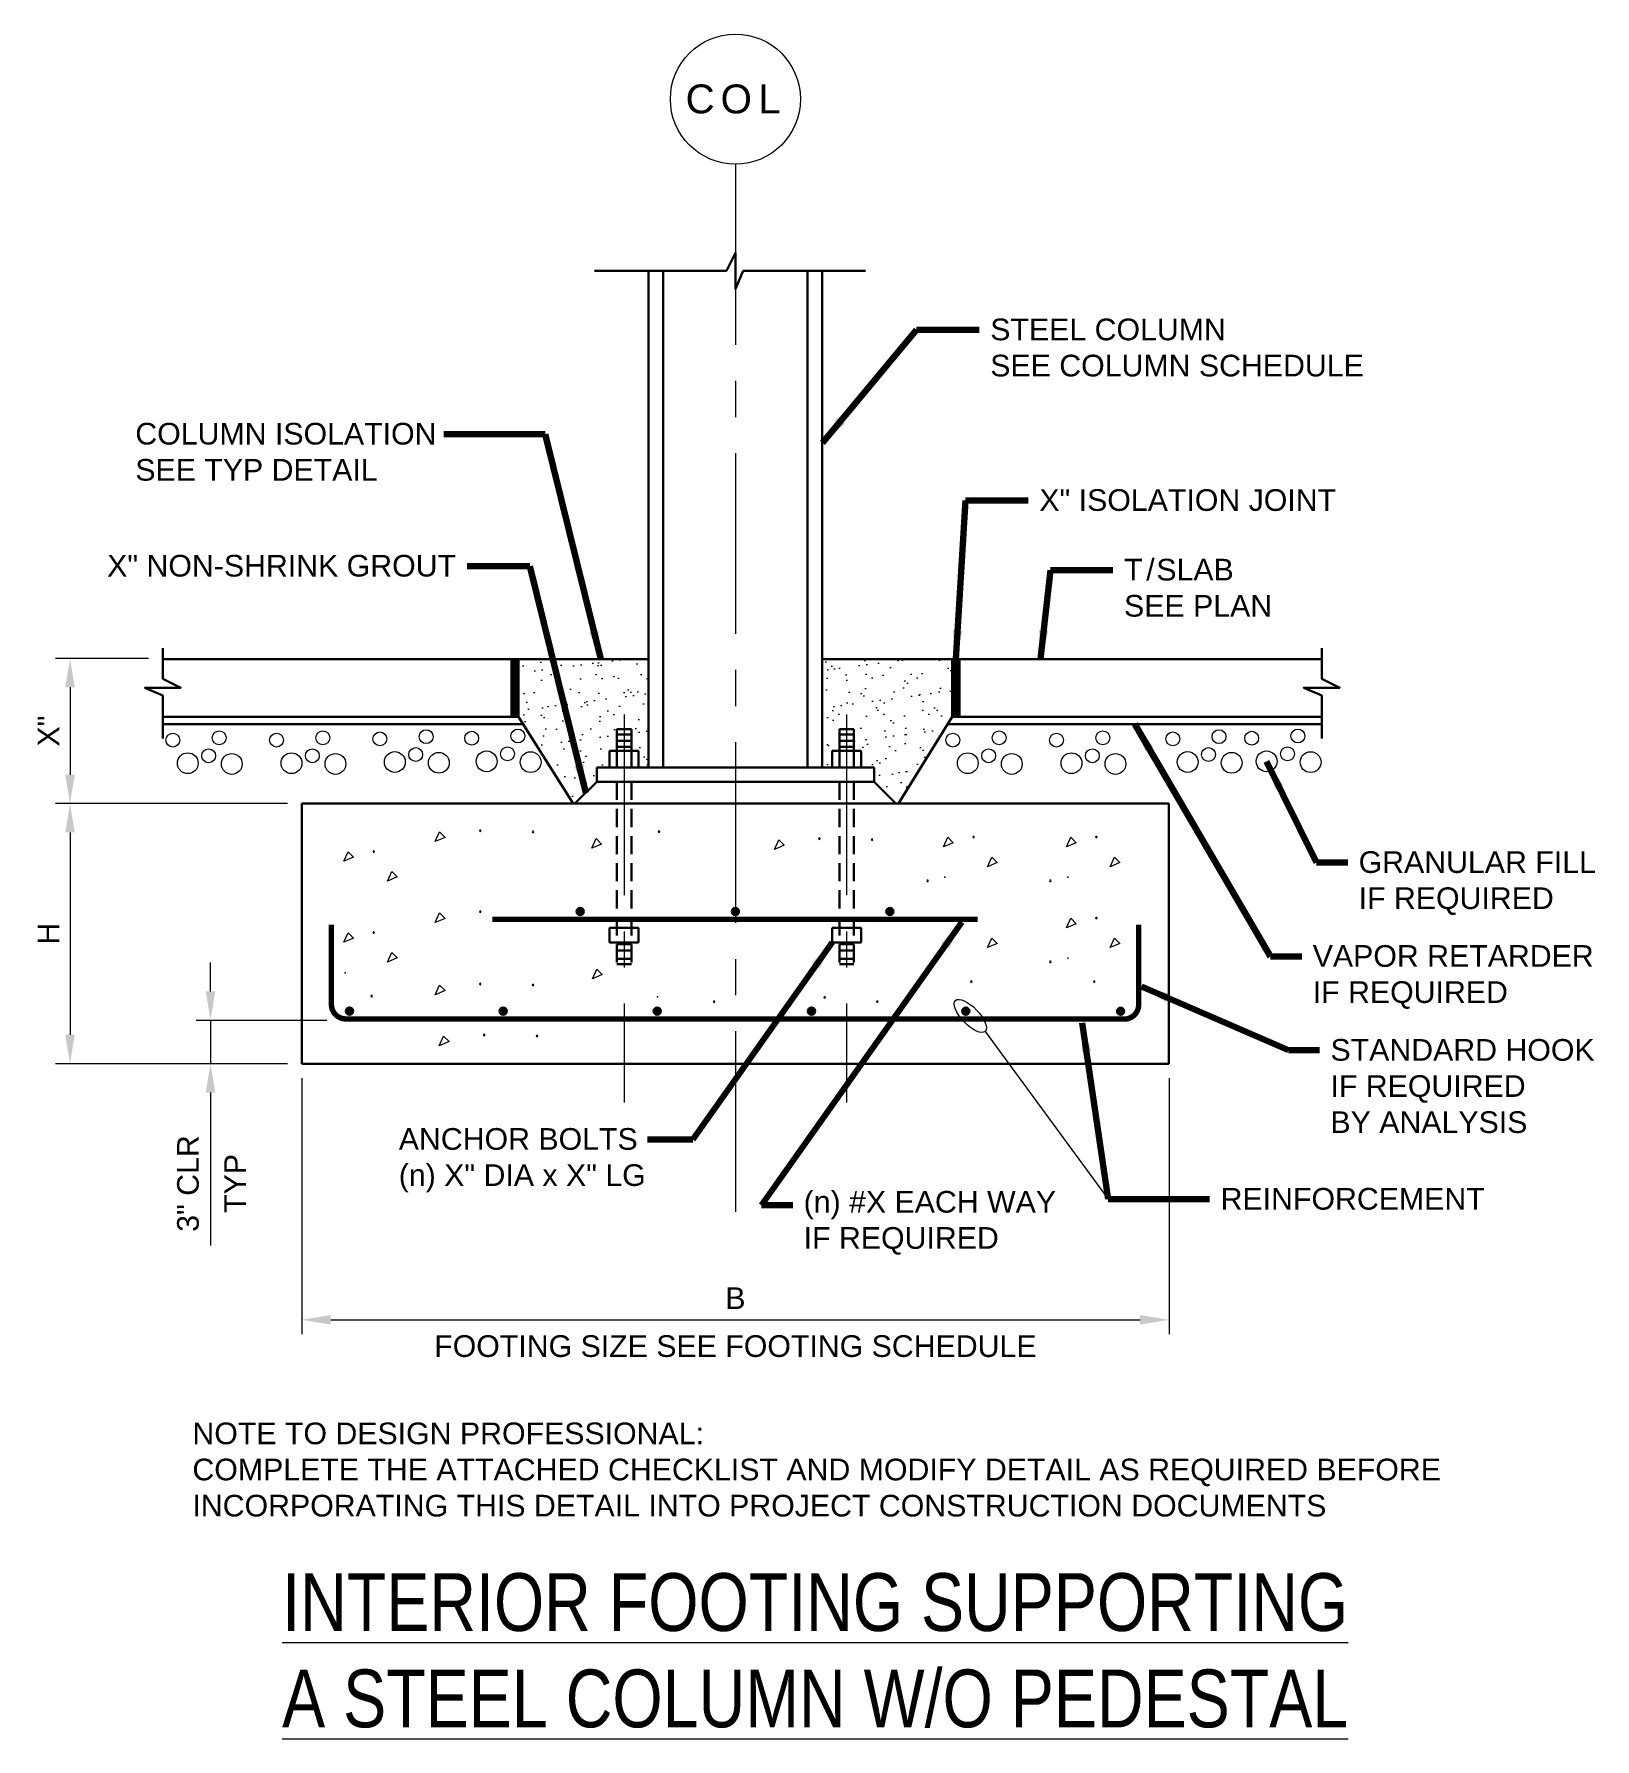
# Model space of a CAD drawing. Header units: inches. Extents: x -100 to 8, y 1933 to 2051.
import ezdxf

# ---------------------------------------------------------------- set-up
doc = ezdxf.new("R2010")
doc.units = ezdxf.units.IN
doc.header["$LTSCALE"] = 5
doc.header["$MEASUREMENT"] = 0
for name, pattern in [('CENTER', [2, 1.25, -0.25, 0.25, -0.25]), ('CENTERX2', [4, 2.5, -0.5, 0.5, -0.5]), ('HIDDEN', [0.375, 0.25, -0.125])]:
    doc.linetypes.add(name, pattern=pattern)
for name, color, linetype, lineweight in [('S-ANNO-DIMS', 1, 'Continuous', 20), ('S-ANNO-TEXT', 7, 'Continuous', 20), ('S-DELT-PATT', 7, 'Continuous', 15), ('S-DETL', 3, 'Continuous', 30), ('S-GRID', 9, 'CENTER', 20), ('S-GRID-IDEN', 9, 'Continuous', 20)]:
    doc.layers.add(name, color=color, linetype=linetype, lineweight=lineweight)
doc.styles.add('Romans', font='arial.ttf')
doc.dimstyles.get("Standard").update_dxf_attribs({"dimtxt": 0.18, "dimasz": 0.18, "dimexe": 0.18, "dimexo": 0.0625, "dimgap": 0.09, "dimtad": 0, "dimtih": 1, "dimtoh": 1, "dimdec": 4, "dimzin": 0, "dimdsep": 46, "dimtxsty": 'Standard', "dimcen": 0.09, "dimadec": 0, "dimazin": 0, "dimtfac": 1, "dimtdec": 4, "dimtofl": 0, "dimtmove": 0, "dimatfit": 3, "dimfxl": 1, "dimtolj": 1, "dimtzin": 0, "dimarcsym": 0})
pattern_1 = [(37.5, (588.7666, 1860.2155), (-0.0629934, 1.9268238), [0, -1.52, 0, -1.7, 0, -1.625]), (7.5, (588.7666, 1860.2155), (1.769777, 2.822146), [0, -0.82, 0, -1.37, 0, -0.525]), (327.5, (587.5366, 1860.2155), (3.114142, 0.005659), [0, -0.5, 0, -1.8, 0, -2.35]), (317.5, (587.5366, 1860.2155), (3.006127, 0.877676), [0, -0.25, 0, -1.18, 0, -1.35])]

# ---------------------------------------------------------------- blocks, each defined once
blk = doc.blocks.new('*D0')
at = {"layer": 'Defpoints', "color": 0, "transparency": 16777216}
for p in [(-81.5, 1979.94), (-21.5, 1979.94), (-21.5, 1962.22)]:
    blk.add_point(p, dxfattribs=at)
at = {"layer": 'S-ANNO-DIMS', "transparency": 16777216}
for p, q in [((-81.5, 1978.94), (-81.5, 1961.22)), ((-21.5, 1978.94), (-21.5, 1961.22)), ((-79.5, 1962.22), (-23.5, 1962.22))]:
    blk.add_line(p, q, dxfattribs=at)
for points in [[(-79.5, 1962.55), (-79.5, 1961.89), (-81.5, 1962.22)], [(-23.5, 1962.55), (-23.5, 1961.89), (-21.5, 1962.22)]]:
    blk.add_solid(points, dxfattribs=at)
at = {"layer": 'S-ANNO-DIMS', "transparency": 16777216, "insert": (-51.5, 1963.72), "char_height": 1.5, "attachment_point": 5, "style": 'Romans'}
blk.add_mtext('\\A1;B', dxfattribs=at)
blk = doc.blocks.new('*D1')
at = {"layer": 'Defpoints', "color": 0, "transparency": 16777216}
for p in [(-78.78, 1982.94), (-87.82, 1979.94), (-81.5, 1979.94)]:
    blk.add_point(p, dxfattribs=at)
at = {"layer": 'S-ANNO-DIMS', "transparency": 16777216}
for p, q in [((-87.82, 1984.94), (-87.82, 1986.94)), ((-79.78, 1982.94), (-88.82, 1982.94)), ((-87.82, 1982.94), (-87.82, 1979.94)), ((-82.5, 1979.94), (-88.82, 1979.94)), ((-87.82, 1977.94), (-87.82, 1967.37))]:
    blk.add_line(p, q, dxfattribs=at)
for points in [[(-88.15, 1984.94), (-87.49, 1984.94), (-87.82, 1982.94)], [(-88.15, 1977.94), (-87.49, 1977.94), (-87.82, 1979.94)]]:
    blk.add_solid(points, dxfattribs=at)
at = {"layer": 'S-ANNO-DIMS', "transparency": 16777216, "insert": (-89.37, 1971.65), "char_height": 1.5, "attachment_point": 5, "rotation": 90, "style": 'Romans'}
blk.add_mtext('\\A1;3" CLR', dxfattribs=at)
blk = doc.blocks.new('*D2')
at = {"layer": 'Defpoints', "color": 0, "transparency": 16777216}
for p in [(-81.5, 1997.94), (-97.54, 1979.94), (-81.5, 1979.94)]:
    blk.add_point(p, dxfattribs=at)
at = {"layer": 'S-ANNO-DIMS', "transparency": 16777216}
for p, q in [((-82.5, 1997.94), (-98.54, 1997.94)), ((-97.54, 1995.94), (-97.54, 1981.94)), ((-82.5, 1979.94), (-98.54, 1979.94))]:
    blk.add_line(p, q, dxfattribs=at)
for points in [[(-97.87, 1995.94), (-97.21, 1995.94), (-97.54, 1997.94)], [(-97.87, 1981.94), (-97.21, 1981.94), (-97.54, 1979.94)]]:
    blk.add_solid(points, dxfattribs=at)
at = {"layer": 'S-ANNO-DIMS', "transparency": 16777216, "insert": (-99.04, 1988.94), "char_height": 1.5, "attachment_point": 5, "rotation": 90, "style": 'Romans'}
blk.add_mtext('\\A1;H', dxfattribs=at)
blk = doc.blocks.new('*D3')
at = {"layer": 'Defpoints', "color": 0, "transparency": 16777216}
for p in [(-91.12, 2007.99), (-97.54, 1997.94), (-81.5, 1997.94)]:
    blk.add_point(p, dxfattribs=at)
at = {"layer": 'S-ANNO-DIMS', "transparency": 16777216}
for p, q in [((-92.12, 2007.99), (-98.54, 2007.99)), ((-97.54, 2005.99), (-97.54, 1999.94)), ((-82.5, 1997.94), (-98.54, 1997.94))]:
    blk.add_line(p, q, dxfattribs=at)
for points in [[(-97.87, 2005.99), (-97.21, 2005.99), (-97.54, 2007.99)], [(-97.87, 1999.94), (-97.21, 1999.94), (-97.54, 1997.94)]]:
    blk.add_solid(points, dxfattribs=at)
at = {"layer": 'S-ANNO-DIMS', "transparency": 16777216, "insert": (-99.04, 2002.96), "char_height": 1.5, "attachment_point": 5, "rotation": 90, "style": 'Romans'}
blk.add_mtext('\\A1;X"', dxfattribs=at)

msp = doc.modelspace()

# ---------------------------------------------------------------- hatches: boundary and pattern name
at = {"layer": 'S-DELT-PATT', "linetype": 'Continuous'}
h = msp.add_hatch(dxfattribs=at)
h.set_pattern_fill('AR-SAND', color=256)
h.set_pattern_definition(pattern_1)
h.paths.add_polyline_path([(-66.5043455, 2007.9391269), (-66.5043455, 2003.9391269), (-62.7219162, 1997.9391269), (-62.6048331, 1997.9391269), (-61.1018331, 1999.4421269), (-61.1018331, 2000.4441269), (-60.2029334, 2000.4441269), (-60.2029334, 2001.5926871), (-59.7019334, 2001.5926871), (-59.7019334, 2003.0956871), (-58.6999334, 2003.0956871), (-58.6999334, 2001.5926871), (-58.1989334, 2001.5926871), (-58.1989334, 2000.4441269), (-57.5043455, 2000.4441269), (-57.5043455, 2007.9391269)])
h = msp.add_hatch(dxfattribs=at)
h.set_pattern_fill('AR-SAND', color=256)
h.set_pattern_definition(pattern_1)
h.paths.add_polyline_path([(-45.5043455, 2007.9391269), (-45.5043455, 2000.4441269), (-44.8097577, 2000.4441269), (-44.8097577, 2001.5926871), (-44.3087577, 2001.5926871), (-44.3087577, 2003.0956871), (-43.3067577, 2003.0956871), (-43.3067577, 2001.5926871), (-42.8057577, 2001.5926871), (-42.8057577, 2000.4441269), (-41.906858, 2000.4441269), (-41.906858, 1999.4421269), (-40.403858, 1997.9391269), (-40.2140512, 1997.9391269), (-36.5043455, 2003.9391269), (-36.5043455, 2007.9391269)])
at = {"layer": 'S-DETL'}
h = msp.add_hatch(color=256, dxfattribs=at)
h.dxf.hatch_style = 1
h.paths.add_polyline_path([(-62.4897536, 1990.4731066, 1), (-61.9897536, 1990.4731066, 1)])
h = msp.add_hatch(color=256, dxfattribs=at)
h.dxf.hatch_style = 1
h.paths.add_polyline_path([(-51.7543455, 1990.4746413, 1), (-51.2543455, 1990.4746413, 1)])
h = msp.add_hatch(color=256, dxfattribs=at)
h.dxf.hatch_style = 1
h.paths.add_polyline_path([(-40.5642163, 1990.4731066, -1), (-41.0642163, 1990.4731066, -1)])
h = msp.add_hatch(color=256, dxfattribs=at)
h.dxf.hatch_style = 1
h.paths.add_polyline_path([(-78.454241, 1983.581223, 1), (-77.954241, 1983.581223, 1)])
h = msp.add_hatch(color=256, dxfattribs=at)
h.dxf.hatch_style = 1
h.paths.add_polyline_path([(-67.8192056, 1983.573602, 1), (-67.3192056, 1983.573602, 1)])
h = msp.add_hatch(color=256, dxfattribs=at)
h.dxf.hatch_style = 1
h.paths.add_polyline_path([(-57.1603014, 1983.5751367, 1), (-56.6603014, 1983.5751367, 1)])
h = msp.add_hatch(color=256, dxfattribs=at)
h.dxf.hatch_style = 1
h.paths.add_polyline_path([(-46.4884553, 1983.5739187, 1), (-45.9884553, 1983.5739187, 1)])
h = msp.add_hatch(color=256, dxfattribs=at)
h.dxf.hatch_style = 1
h.paths.add_polyline_path([(-35.8152524, 1983.5730133, 1), (-35.3152524, 1983.5730133, 1)])
h = msp.add_hatch(color=256, dxfattribs=at)
h.dxf.hatch_style = 1
h.paths.add_polyline_path([(-25.0997289, 1983.5684334, 1), (-24.5997289, 1983.5684334, 1)])

# ---------------------------------------------------------------- linework, layer by layer
at = {"layer": 'S-ANNO-TEXT'}
msp.add_lwpolyline([(-34.2251228, 1982.1734467), (-25.7089258, 1970.5660235)], dxfattribs=at)
msp.add_ellipse((-35.2525252, 1983.2464161), major_axis=(-1.0274023, 1.0729694), ratio=0.4, dxfattribs=at)
at = {"layer": 'S-DELT-PATT', "flags": 128}
for points in [[(-69.2118748, 1996.0607561, 1), (-69.1081948, 1996.0607561, 1)], [(-65.5614942, 1995.9847348, 1), (-65.4578142, 1995.9847348, 1)], [(-56.8456764, 1996.0004797, 1), (-56.7419964, 1996.0004797, 1)], [(-45.7462607, 1995.5182879, 1), (-45.6425807, 1995.5182879, 1)], [(-42.0958801, 1995.4422666, 1), (-41.9922001, 1995.4422666, 1)], [(-35.0767187, 1995.6212779, 1), (-34.9730387, 1995.6212779, 1)], [(-26.5767187, 1995.6212779, 1), (-26.4730387, 1995.6212779, 1)], [(-76.5767187, 1994.6212779, 1), (-76.4730387, 1994.6212779, 1)], [(-38.2601339, 1992.5933509, 1), (-38.1564539, 1992.5933509, 1)], [(-29.7601339, 1992.5933509, 1), (-29.6564539, 1992.5933509, 1)], [(-69.2118748, 1990.4567967, 1), (-69.1081948, 1990.4567967, 1)], [(-76.5767187, 1989.0173184, 1), (-76.4730387, 1989.0173184, 1)], [(-42.0958801, 1989.8383071, 1), (-41.9922001, 1989.8383071, 1)], [(-35.0767187, 1990.0173184, 1), (-34.9730387, 1990.0173184, 1)], [(-26.5767187, 1990.0173184, 1), (-26.4730387, 1990.0173184, 1)], [(-29.7601339, 1986.9893914, 1), (-29.6564539, 1986.9893914, 1)], [(-69.2118748, 1985.4540295, 1), (-69.1081948, 1985.4540295, 1)], [(-65.5614942, 1985.3780082, 1), (-65.4578142, 1985.3780082, 1)], [(-35.2282545, 1985.6166895, 1), (-35.1245745, 1985.6166895, 1)], [(-26.7282545, 1985.6166895, 1), (-26.6245745, 1985.6166895, 1)], [(-76.7282545, 1984.6166895, 1), (-76.6245745, 1984.6166895, 1)], [(-53.0262729, 1984.2367813, 1), (-52.9225929, 1984.2367813, 1)], [(-45.3843263, 1984.5330446, 1), (-45.2806463, 1984.5330446, 1)], [(-41.7339457, 1984.2424269, 1), (-41.6302657, 1984.2424269, 1)], [(-68.9366768, 1981.9267312, 1), (-68.8329968, 1981.9267312, 1)], [(-65.2862961, 1981.8507099, 1), (-65.1826161, 1981.8507099, 1)]]:
    msp.add_lwpolyline(points, format="xyb", close=True, dxfattribs=at)
for points in [[(-71.5940737, 1995.6043368), (-72.2683367, 1995.3166865), (-71.9689665, 1995.9792296)], [(-60.7606983, 1995.13949), (-61.4349613, 1994.8518397), (-61.135591, 1995.5143827)], [(-48.1284597, 1995.0618686), (-48.8027226, 1994.7742182), (-48.5033524, 1995.4367613)], [(-36.4283886, 1995.2351819), (-37.1026516, 1994.9475316), (-36.8032813, 1995.6100747)], [(-27.9283886, 1995.2351819), (-28.6026516, 1994.9475316), (-28.3032813, 1995.6100747)], [(-77.9283886, 1994.2351819), (-78.6026516, 1993.9475316), (-78.3032813, 1994.6100747)], [(-33.3965092, 1993.86248), (-34.0707722, 1993.5748297), (-33.771402, 1994.2373728)], [(-24.8965092, 1993.86248), (-25.5707722, 1993.5748297), (-25.271402, 1994.2373728)], [(-74.8965092, 1992.86248), (-75.5707722, 1992.5748297), (-75.271402, 1993.2373728)], [(-71.5940737, 1990.0003774), (-72.2683367, 1989.712727), (-71.9689665, 1990.3752701)], [(-77.9283886, 1988.6312225), (-78.6026516, 1988.3435721), (-78.3032813, 1989.0061152)], [(-27.9283886, 1989.6312225), (-28.6026516, 1989.3435721), (-28.3032813, 1990.0061152)], [(-33.3965092, 1988.2585206), (-34.0707722, 1987.9708702), (-33.771402, 1988.6334133)], [(-24.8965092, 1988.2585206), (-25.5707722, 1987.9708702), (-25.271402, 1988.6334133)], [(-74.8965092, 1987.2585206), (-75.5707722, 1986.9708702), (-75.271402, 1987.6334133)], [(-71.5940737, 1984.9976102), (-72.2683367, 1984.7099599), (-71.9689665, 1985.3725029)], [(-60.714554, 1986.1132461), (-61.3888169, 1985.8255958), (-61.0894467, 1986.4881389)], [(-71.3188757, 1981.4703119), (-71.9931387, 1981.1826615), (-71.6937684, 1981.8452046)]]:
    msp.add_lwpolyline(points, close=True, dxfattribs=at)
at = {"layer": 'S-DELT-PATT'}
for centre, radius in [((-66.5492999, 2002.6163464), 0.4799992), ((-12.5826024, 2002.6163464), 0.4799992), ((-90.4227894, 2002.3338984), 0.4799992), ((-87.2252948, 2002.4886481), 0.4799992), ((-83.2483574, 2002.3338984), 0.4799992), ((-80.0508629, 2002.4886481), 0.4799992), ((-76.0975293, 2002.4142421), 0.4799992), ((-72.9000348, 2002.5689919), 0.4799992), ((-69.7467944, 2002.4615967), 0.4799992), ((-36.4560919, 2002.3338984), 0.4799992), ((-33.2585973, 2002.4886481), 0.4799992), ((-29.28166, 2002.3338984), 0.4799992), ((-26.0841654, 2002.4886481), 0.4799992), ((-21.2411409, 2002.4142421), 0.4799992), ((-18.0436464, 2002.5689919), 0.4799992), ((-15.780097, 2002.4615967), 0.4799992), ((-89.3915411, 2000.7351511), 0.7199988), ((-87.9475436, 2001.2509002), 0.4799992), ((-86.3485463, 2000.6836512), 0.7199988), ((-82.2171092, 2000.7351511), 0.7199988), ((-80.7731116, 2001.2509002), 0.4799992), ((-79.1741144, 2000.6836512), 0.7199988), ((-75.0662811, 2000.8154948), 0.7199988), ((-73.6222835, 2001.331244), 0.4799992), ((-72.0232863, 2000.7639949), 0.7199988), ((-68.7155462, 2000.8628494), 0.7199988), ((-67.2715486, 2001.3785985), 0.4799992), ((-65.6725514, 2000.8113495), 0.7199988), ((-35.4248437, 2000.7351511), 0.7199988), ((-33.9808461, 2001.2509002), 0.4799992), ((-32.3818488, 2000.6836512), 0.7199988), ((-28.2504117, 2000.7351511), 0.7199988), ((-26.8064142, 2001.2509002), 0.4799992), ((-25.2074169, 2000.6836512), 0.7199988), ((-20.2098927, 2000.8154948), 0.7199988), ((-18.7658951, 2001.331244), 0.4799992), ((-17.1668979, 2000.7639949), 0.7199988), ((-14.7488487, 2000.8628494), 0.7199988), ((-13.3048512, 2001.3785985), 0.4799992), ((-11.7058539, 2000.8113495), 0.7199988)]:
    msp.add_circle(centre, radius, dxfattribs=at)
for p in [(-37.0074079, 1992.8377025), (-28.5074079, 1992.8377025), (-28.5074079, 1987.2337431), (-78.5074079, 1986.2337431), (-56.8959861, 1984.5586297)]:
    msp.add_point(p, dxfattribs=at)
at = {"layer": 'S-DETL', "linetype": 'Continuous'}
for p, q in [((-57.5043455, 2034.796486), (-57.5043455, 2000.4441269)), ((-56.5023455, 2034.796486), (-56.5023455, 2000.4441269)), ((-46.5063455, 2034.796486), (-46.5063455, 2000.4441269)), ((-45.5043455, 2034.796486), (-45.5043455, 2000.4441269)), ((-91.1394424, 2007.9391269), (-57.5043455, 2007.9391269)), ((-67.0043455, 2003.9391269), (-67.0043455, 2007.9391269)), ((-66.8793455, 2003.9391269), (-66.8793455, 2007.9391269)), ((-66.7543455, 2003.9391269), (-66.7543455, 2007.9391269)), ((-66.6293455, 2003.9391269), (-66.6293455, 2007.9391269)), ((-66.5043455, 2003.9391269), (-66.5043455, 2007.9391269)), ((-45.5043455, 2007.9391269), (-10.9513455, 2007.9391269)), ((-36.5043455, 2003.9391269), (-36.5043455, 2007.9391269)), ((-36.3793455, 2003.9391269), (-36.3793455, 2007.9391269)), ((-36.2543455, 2003.9391269), (-36.2543455, 2007.9391269)), ((-36.1293455, 2003.9391269), (-36.1293455, 2007.9391269)), ((-36.0043455, 2003.9391269), (-36.0043455, 2007.9391269)), ((-91.1394424, 2003.9391269), (-66.5043455, 2003.9391269)), ((-91.1394424, 2003.9391269), (-66.5043455, 2003.9391269)), ((-91.1394424, 2003.9391269), (-66.5043455, 2003.9391269)), ((-91.1394424, 2003.9391269), (-66.5043455, 2003.9391269)), ((-91.1394424, 2003.4391269), (-66.1891431, 2003.4391269)), ((-62.7219162, 1997.9391269), (-66.5043455, 2003.9391269)), ((-59.7019334, 2003.0956871), (-59.7019334, 2000.4441269)), ((-58.6999334, 2003.0956871), (-59.7019334, 2003.0956871)), ((-58.6999334, 2003.0956871), (-58.6999334, 2000.4441269)), ((-44.3087577, 2003.0956871), (-44.3087577, 2000.4441269)), ((-44.3087577, 2003.0956871), (-43.3067577, 2003.0956871)), ((-43.3067577, 2003.0956871), (-43.3067577, 2000.4441269)), ((-40.2140512, 1997.9391269), (-36.5043455, 2003.9391269)), ((-36.8134877, 2003.4391269), (-10.9296104, 2003.4391269)), ((-36.5043455, 2003.9391269), (-10.9296104, 2003.9391269)), ((-36.5043455, 2003.9391269), (-10.9296104, 2003.9391269)), ((-36.5043455, 2003.9391269), (-10.9296104, 2003.9391269)), ((-36.5043455, 2003.9391269), (-10.9296104, 2003.9391269)), ((-58.6999334, 2002.7196871), (-59.7019334, 2002.7196871)), ((-58.6999334, 2002.2909683), (-59.7019334, 2002.2909683)), ((-44.3087577, 2002.7196871), (-43.3067577, 2002.7196871)), ((-44.3087577, 2002.2909683), (-43.3067577, 2002.2909683)), ((-58.1989334, 2001.5926871), (-60.2029334, 2001.5926871)), ((-60.2029334, 2001.5926871), (-60.2029334, 2000.4441269)), ((-58.6999334, 2001.8620933), (-59.7019334, 2001.8620933)), ((-58.1989334, 2000.4441269), (-58.1989334, 2001.5926871)), ((-44.8097577, 2000.4441269), (-44.8097577, 2001.5926871)), ((-44.8097577, 2001.5926871), (-42.8057577, 2001.5926871)), ((-44.3087577, 2001.8620933), (-43.3067577, 2001.8620933)), ((-42.8057577, 2001.5926871), (-42.8057577, 2000.4441269)), ((-61.1018331, 2000.4441269), (-41.906858, 2000.4441269)), ((-61.1018331, 2000.4441269), (-61.1018331, 1999.4421269)), ((-41.906858, 2000.4441269), (-41.906858, 1999.4421269)), ((-61.1018331, 1999.4421269), (-62.6048331, 1997.9391269)), ((-41.906858, 1999.4421269), (-61.1018331, 1999.4421269)), ((-81.5043455, 1997.9391269), (-21.5043455, 1997.9391269)), ((-81.5043455, 1997.9391269), (-81.5043455, 1979.9391269)), ((-21.5043455, 1997.9391269), (-21.5043455, 1979.9391269)), ((-81.5043455, 1979.9391269), (-21.5043455, 1979.9391269))]:
    msp.add_line(p, q, dxfattribs=at)
at = {"layer": 'S-DETL', "color": 7, "linetype": 'HIDDEN'}
for p, q in [((-59.7019334, 1999.4421269), (-59.7019334, 1986.8289145)), ((-58.6999334, 1999.4421269), (-58.6999334, 1986.8289145)), ((-44.3087577, 1999.4421269), (-44.3087577, 1986.8289145)), ((-43.3067577, 1999.4421269), (-43.3067577, 1986.8289145)), ((-58.6999334, 1986.8289145), (-59.7019334, 1986.8289145)), ((-43.3067577, 1986.8289145), (-44.3087577, 1986.8289145))]:
    msp.add_line(p, q, dxfattribs=at)
at = {"layer": 'S-DETL', "color": 7, "linetype": 'Continuous'}
for p, q in [((-41.906858, 1999.4421269), (-40.403858, 1997.9391269)), ((-60.2029334, 1988.3319145), (-60.2029334, 1989.3339145)), ((-58.1989334, 1989.3339145), (-60.2029334, 1989.3339145)), ((-58.1989334, 1989.3339145), (-58.1989334, 1988.3319145)), ((-44.8097577, 1988.3319145), (-44.8097577, 1989.3339145)), ((-42.8057577, 1989.3339145), (-44.8097577, 1989.3339145)), ((-42.8057577, 1989.3339145), (-42.8057577, 1988.3319145)), ((-58.1989334, 1988.3319145), (-60.2029334, 1988.3319145)), ((-58.6999334, 1988.2052895), (-59.7019334, 1988.2052895)), ((-58.6999334, 1987.7766957), (-59.7019334, 1987.7766957)), ((-42.8057577, 1988.3319145), (-44.8097577, 1988.3319145)), ((-43.3067577, 1988.2052895), (-44.3087577, 1988.2052895)), ((-43.3067577, 1987.7766957), (-44.3087577, 1987.7766957)), ((-58.6999334, 1987.2049145), (-59.7019334, 1987.2049145)), ((-43.3067577, 1987.2049145), (-44.3087577, 1987.2049145))]:
    msp.add_line(p, q, dxfattribs=at)
at = {"layer": 'S-DETL', "linetype": 'Continuous'}
for points in [[(-61.2521608, 2034.796486), (-52.1265304, 2034.796486), (-51.5043455, 2036.0408558), (-51.5043455, 2033.5521162), (-50.9574837, 2034.796486), (-42.5020362, 2034.796486)], [(-91.1177072, 2008.7055333), (-91.1177072, 2006.5793505), (-89.8733374, 2005.9571656), (-92.362077, 2005.9571656), (-91.1177072, 2005.4103038), (-91.1177072, 2002.4505837)], [(-10.9296104, 2008.7055333), (-10.9296104, 2006.5793505), (-9.6852406, 2005.9571656), (-12.1739802, 2005.9571656), (-10.9296104, 2005.4103038), (-10.9296104, 2002.4505837)]]:
    msp.add_lwpolyline(points, dxfattribs=at)
at = {"layer": 'S-DETL', "linetype": 'Continuous', "const_width": 0.375}
for points in [[(-68.3192056, 1989.9373152), (-34.7347643, 1989.9289903)], [(-77.3250271, 1983.040043), (-25.7289428, 1983.0272534)]]:
    msp.add_lwpolyline(points, dxfattribs=at)
at = {"layer": 'S-DETL', "linetype": 'HIDDEN', "const_width": 0.375, "flags": 128}
for points in [[(-79.454241, 1989.5737861), (-79.454241, 1984.040043, 0.4142135624), (-78.454241, 1983.040043), (-77.3250271, 1983.040043)], [(-23.5997289, 1989.5609966), (-23.5997289, 1984.0272534, -0.4142135624), (-24.5997289, 1983.0272534), (-25.7289428, 1983.0272534)]]:
    msp.add_lwpolyline(points, format="xyb", dxfattribs=at)
at = {"layer": 'S-DETL'}
for centre in [(-62.2397536, 1990.4731066), (-51.5043455, 1990.4746413), (-40.8142163, 1990.4731066), (-78.204241, 1983.581223), (-67.5692056, 1983.573602), (-56.9103014, 1983.5751367), (-46.2384553, 1983.5739187), (-35.5652524, 1983.5730133), (-24.8497289, 1983.5684334)]:
    msp.add_circle(centre, 0.25, dxfattribs=at)
at = {"layer": 'S-GRID', "linetype": 'CENTERX2'}
for p, q in [((-51.5043455, 2042.1861004), (-51.5043455, 1969.1173325)), ((-59.2009334, 2004.0976871), (-59.2009334, 1977.2499966)), ((-43.8077577, 2004.0976871), (-43.8077577, 1977.2499966))]:
    msp.add_line(p, q, dxfattribs=at)
at = {"layer": 'S-GRID-IDEN'}
msp.add_circle((-51.5043455, 2046.6861004), 4.5, dxfattribs=at)

# ---------------------------------------------------------------- texts
at = {"layer": 'S-ANNO-DIMS', "insert": (-86.1138182, 1971.6551911), "char_height": 1.49999999, "attachment_point": 5, "rotation": 90, "style": 'Romans'}
msp.add_mtext('\\A1;TYP', dxfattribs=at)
at = {"layer": 'S-ANNO-DIMS', "insert": (-51.5043455, 1960.3907828), "char_height": 1.499999989, "attachment_point": 5, "style": 'Romans'}
msp.add_mtext('\\A1;FOOTING SIZE SEE FOOTING SCHEDULE', dxfattribs=at)
at = {"layer": 'S-ANNO-TEXT', "style": 'Romans'}
for s, insert, char_height, attachment_point in [('{\\T1.2;COL}', (-51.5043455, 2046.6861004), 2, 5), ('\\A1;STEEL COLUMN\\PSEE COLUMN SCHEDULE', (-33.8692081, 2031.4993623), 1.499999989, 1), ('\\A1;COLUMN ISOLATION\\PSEE TYP DETAIL', (-93.0228699, 2024.2855136), 1.499999989, 1), ('\\A1;X" ISOLATION JOINT', (-30.4746805, 2019.6943572), 1.499999989, 1), ('\\A1;X" NON-SHRINK GROUT', (-70.8309346, 2015.1503974), 1.499999989, 3), ('\\A1;{\\T1.2;T/}SLAB\\PSEE PLAN', (-24.6132618, 2014.8783686), 1.499999989, 1), ('\\A1;GRANULAR FILL \\PIF REQUIRED', (-8.382651, 1994.6433798), 1.499999989, 1), ('\\A1;VAPOR RETARDER \\PIF REQUIRED', (-11.5586401, 1988.1462789), 1.499999989, 1), ('\\pxql;STANDARD HOOK \\P{\\A1;IF REQUIRED \\PBY ANALYSIS}', (-10.3308093, 1981.6481548), 1.499999989, 1), ('\\A1;ANCHOR BOLTS \\P(n) X" DIA x X" LG', (-74.7950993, 1975.4843132), 1.499999989, 1), ('\\A1;(n) #X EACH WAY\\PIF REQUIRED', (-46.781102, 1971.1337124), 1.499999989, 1), ('\\A1;REINFORCEMENT', (-17.9320052, 1971.3426265), 1.499999989, 1), ('NOTE TO DESIGN PROFESSIONAL: \\PCOMPLETE THE ATTACHED CHECKLIST AND MODIFY DETAIL AS REQUIRED BEFORE \\PINCORPORATING THIS DETAIL INTO PROJECT CONSTRUCTION DOCUMENTS', (-89.0716667, 1955.111997), 1.499999989, 1), ('{\\W0.8;\\LINTERIOR FOOTING SUPPORTING \\PA STEEL COLUMN W/O PEDESTAL }', (-45.9835019, 1944.6883954), 4, 2)]:
    msp.add_mtext(s, dxfattribs=dict(at, insert=insert, char_height=char_height, attachment_point=attachment_point))

# ---------------------------------------------------------------- dimensions: what is measured, and where the dimension line sits
at = {"layer": 'S-ANNO-DIMS'}
for base, p1, p2, text, picture, middle in [((-97.5412081, 1997.9391269), (-91.1177072, 2007.9872412), (-81.5043455, 1997.9391269), 'X"', '*D3', (-97.5412081, 2002.9631841)), ((-97.5412081, 1979.9391269), (-81.5043455, 1997.9391269), (-81.5043455, 1979.9391269), 'H', '*D2', (-97.5412081, 1988.9391269)), ((-87.8213528, 1979.9391269), (-78.7832864, 1982.9391269), (-81.5043455, 1979.9391269), '3" CLR', '*D1', (-87.8213528, 1971.6546795))]:
    dim = msp.add_linear_dim(base=base, p1=p1, p2=p2, angle=90, text=text, dimstyle='Standard', override={"dimscale": 16, "dimtxt": 0.09375, "dimasz": 0.125, "dimexe": 0.0625, "dimgap": 0.0625, "dimtih": 0, "dimtoh": 0, "dimdec": 5, "dimlfac": 1, "dimrnd": 0.03125, "dimzin": 7, "dimlunit": 4, "dimtxsty": 'Romans', "dimcen": 0.125, "dimclrd": 256, "dimclre": 256, "dimclrt": 256, "dimadec": 4, "dimtdec": 5, "dimtofl": 1, "dimtvp": 1, "dimfrac": 2, "dimtzin": 3, "dimlwd": 65535, "dimlwe": 65535}, dxfattribs=at)
    dim.commit()
    dim.dimension.update_dxf_attribs({"geometry": picture, "text_midpoint": middle, "dimtype": 128})
dim = msp.add_linear_dim(base=(-21.5043455, 1962.2200303), p1=(-81.5043455, 1979.9391269), p2=(-21.5043455, 1979.9391269), text='B', dimstyle='Standard', override={"dimscale": 16, "dimtxt": 0.09375, "dimasz": 0.125, "dimexe": 0.0625, "dimgap": 0.0625, "dimtih": 0, "dimtoh": 0, "dimdec": 5, "dimlfac": 1, "dimrnd": 0.03125, "dimzin": 7, "dimlunit": 4, "dimtxsty": 'Romans', "dimcen": 0.125, "dimclrd": 256, "dimclre": 256, "dimclrt": 256, "dimadec": 4, "dimtdec": 5, "dimtofl": 1, "dimtvp": 1, "dimfrac": 2, "dimtzin": 3, "dimlwd": 65535, "dimlwe": 65535}, dxfattribs=at)
dim.commit()
dim.dimension.update_dxf_attribs({"geometry": '*D0', "text_midpoint": (-51.5043455, 1962.2200303), "dimtype": 128})

# ---------------------------------------------------------------- leaders
at = {"layer": 'S-ANNO-TEXT'}
for points in [[(-45.466362, 2022.8982415), (-38.9674907, 2030.7227593), (-34.6458111, 2030.7227593)], [(-60.8226733, 2007.9391269), (-64.6740727, 2023.5094222), (-71.6816354, 2023.5094222)], [(-36.2543455, 2007.9391269), (-35.5724516, 2018.9182658), (-31.2507719, 2018.9182658)], [(-61.8533331, 1998.6906269), (-65.732652, 2014.3737944), (-70.0543316, 2014.3737944)], [(-30.3934384, 2007.9391269), (-29.7115444, 2014.1017656), (-25.3898648, 2014.1017656)], [(-23.871549, 2003.4391269), (-14.4694799, 1987.3706991), (-12.3086401, 1987.3706991)], [(-14.7488487, 2000.8628494), (-11.2934908, 1993.8678), (-9.132651, 1993.8678)], [(-35.8400371, 1989.7414903), (-49.6919418, 1970.1504245), (-47.531102, 1970.1504245)], [(-44.8097577, 1988.3319145), (-54.4427802, 1974.7077102), (-57.5942127, 1974.7077102)], [(-23.4122289, 1985.2856653), (-13.2416491, 1980.872575), (-11.0808093, 1980.872575)], [(-27.5045482, 1982.7717976), (-25.7089258, 1970.5660235), (-18.7086082, 1970.5660235)]]:
    msp.add_leader(points, dimstyle='Standard', override={"dimscale": 16, "dimtxt": 0.09375, "dimasz": 0.125, "dimexe": 0.0625, "dimgap": 0.0625, "dimtad": 0, "dimtih": 0, "dimtoh": 0, "dimdec": 5, "dimlfac": 16, "dimrnd": 0.03125, "dimzin": 7, "dimlunit": 4, "dimtxsty": 'Romans', "dimcen": 0.125, "dimclrd": 256, "dimclre": 256, "dimclrt": 256, "dimadec": 4, "dimtdec": 5, "dimtofl": 1, "dimtvp": 1, "dimfrac": 2, "dimtzin": 3, "dimlwd": 65535, "dimlwe": 65535}, dxfattribs=at)

doc.saveas('drawing.dxf')
